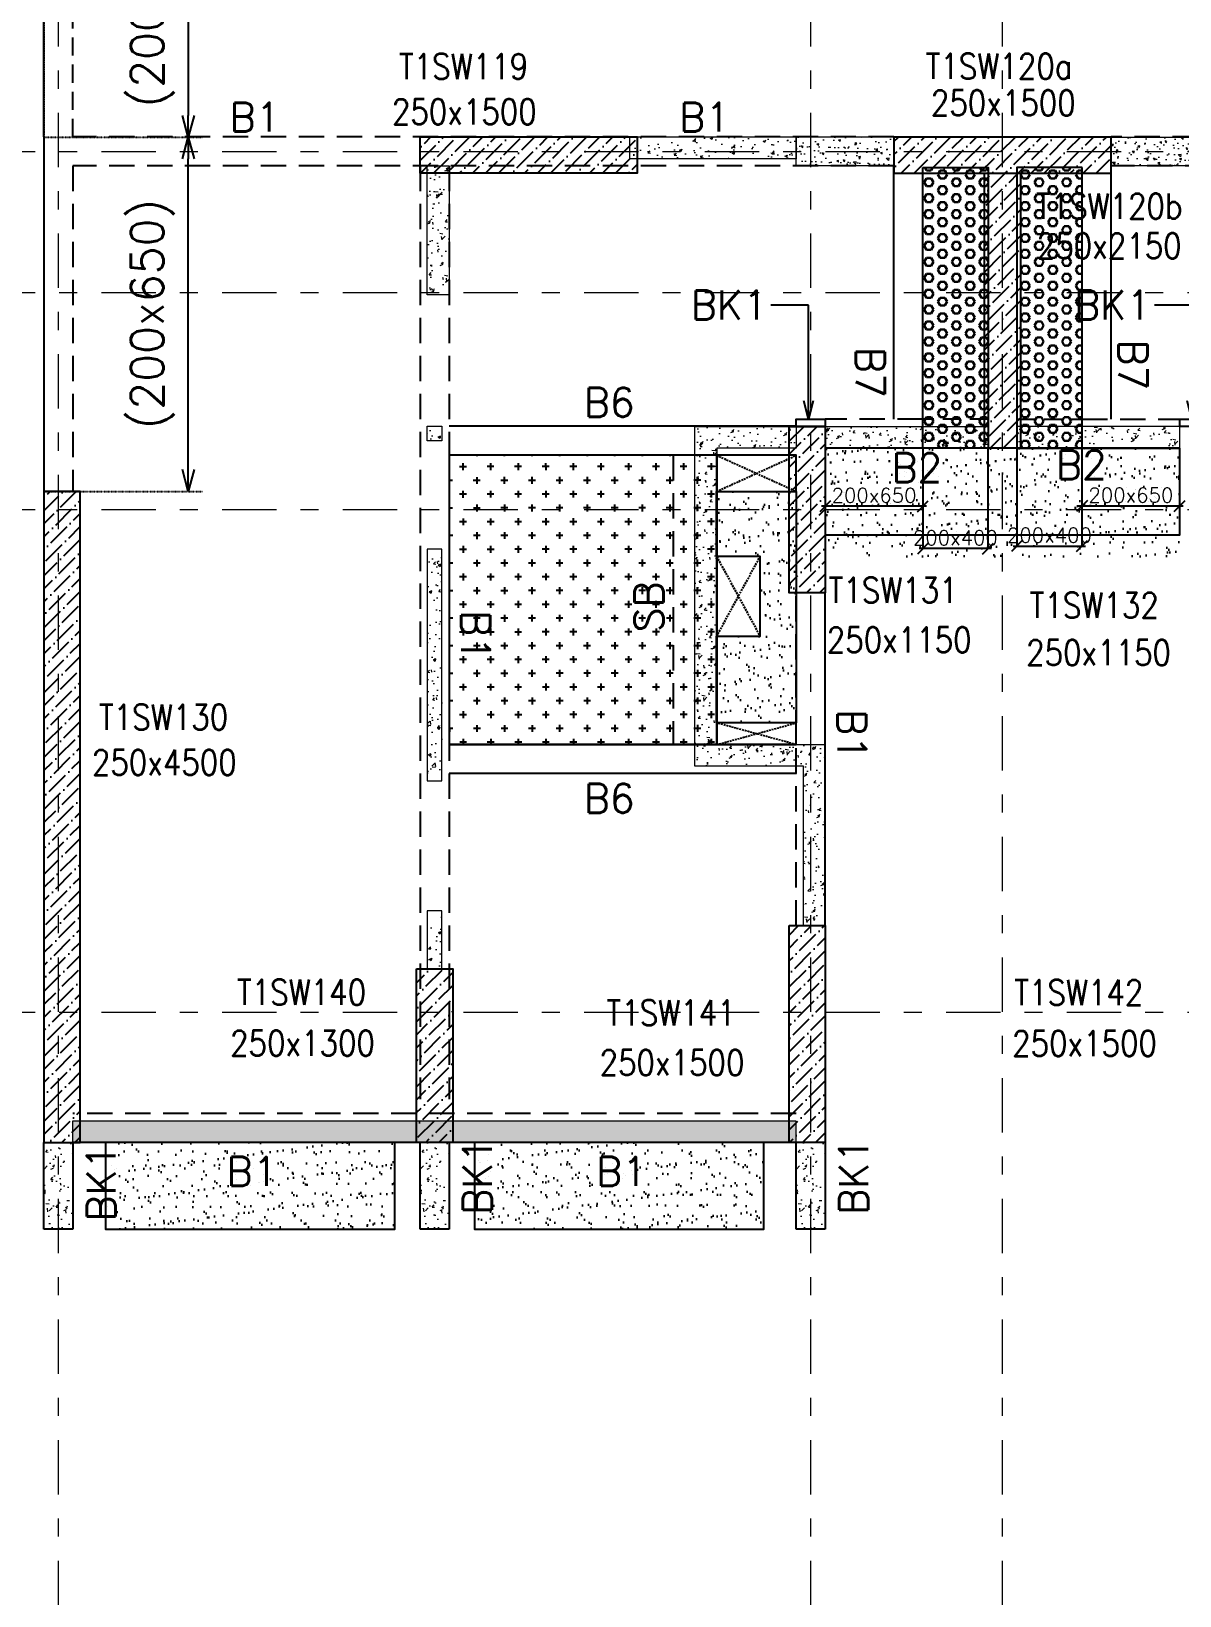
# Model space of a CAD drawing. Header units: millimetres. Extents: x 1078357 to 1340092, y -4684019 to -4550360.
# Drawn here: x 1158313 to 1166250, y -4592744 to -4581931 of the extents above; entities that cross this region are included whole.
import ezdxf

# ---------------------------------------------------------------- set-up
doc = ezdxf.new("R2010")
doc.units = ezdxf.units.MM
doc.header["$PDMODE"] = 35
for name, pattern in [('CONTINOUS', [0]), ('DGN STYLE 7', [8.34, 3.75, -1.67, 1.25, -1.67]), ('DOT', [0.25, 0, -0.25]), ('HIDDEN', [0.375, 0.25, -0.125]), ('New Retail block$0$CONTINOUS', [0])]:
    doc.linetypes.add(name, pattern=pattern)
doc.layers.get('0').update_dxf_attribs({"lineweight": 0})
doc.layers.get('Defpoints').update_dxf_attribs({"lineweight": 0})
for name, color, linetype in [('DROP SLAB', 8, 'Continuous'), ('EXPANSION JOINT', 10, 'HIDDEN'), ('S-BEAM', 3, 'Continuous'), ('S-BEAM-IDEN', 6, 'Continuous'), ('S-COL_STOP', 12, 'Continuous'), ('S-CUTOUT', 8, 'Continuous'), ('S-SLAB-PROJECTION', 2, 'New Retail block$0$CONTINOUS'), ('S-SLAB-STOP', 8, 'New Retail block$0$CONTINOUS')]:
    doc.layers.add(name, color=color, linetype=linetype)
for name, color, linetype, lineweight in [('GRID LINE', 8, 'Continuous', 0), ('HATCH', 8, 'Continuous', 30), ('S-COL-IDEN', 30, 'Continuous', 25), ('S-NON STR RCC WALL', 8, 'Continuous', 0)]:
    doc.layers.add(name, color=color, linetype=linetype, lineweight=lineweight)
doc.styles.add('Roman', font='romans')
doc.styles.add('ROMANS', font='romans.shx', dxfattribs={"width": 0.85})
doc.dimstyles.new('HARESH', dxfattribs={"dimtxt": 150, "dimasz": 75, "dimexe": 0, "dimexo": 0, "dimgap": 25, "dimtad": 1, "dimdec": 0, "dimdsep": 46, "dimtxsty": 'Roman', "dimblk": 'OBLIQUE', "dimcen": 225, "dimdle": 25, "dimclrd": 2, "dimclre": 2, "dimclrt": 7, "dimadec": 8, "dimazin": 1, "dimtfac": 1, "dimtdec": 0, "dimtmove": 0, "dimatfit": 0, "dimfxl": 1, "dimlwd": -1, "dimlwe": -1, "dimarcsym": 0})
pattern_1 = [(50, (-5225719.91, 23613938.34), (182.184669, -15.93908554), [19.05, -209.55]), (355, (-5225719.9, 23613938.34), (-35.2434214, 191.0568452), [15.24, -167.6405842]), (100.4514447, (-5225704.73, 23613937.02), (146.9412471, 175.1177519), [16.1900088, -178.0902446]), (46.1842, (-5225719.9, 23613989.14), (271.0790409, -42.042328), [28.575, -314.325]), (96.6355576, (-5225697.32, 23613985.64), (237.404134, 247.4261246), [24.2850231, -267.1356082]), (351.1841512, (-5225719.9, 23613989.14), (237.404134, 247.4261246), [22.859967, -251.459732]), (21, (-5225694.51, 23613976.44), (151.6143913, -102.2651982), [19.05, -209.55]), (326, (-5225694.5, 23613976.44), (61.8020283, 184.1879661), [15.24, -167.64]), (71.451445, (-5225681.87, 23613967.92), (213.4164193, 81.9227689), [16.1900088, -178.0899376]), (37.5, (-5225719.91, 23613938.345), (3.08860325, 84.55503887), [0, -165.608, 0, -170.18, 0, -168.275]), (7.5, (-5225719.91, 23613938.345), (66.8196625, 100.18057482), [0, -97.028, 0, -161.798, 0, -64.135]), (327.5, (-5225776.55, 23613938.345), (135.59059517, -5.728744), [0, -63.5, 0, -198.12, 0, -262.89]), (317.5, (-5225801.95, 23613938.34), (148.1291814, 25.42649103), [0, -82.55, 0, -131.572, 0, -186.69])]
pattern_2 = [(45, (2236684.96, -9406181.02), (33.67596045, 123.4785217), [158.75, -31.75, 0, -31.75])]
pattern_3 = [(140, (-2031724.39, -7117881.09), (12.550427, 143.4520365), [15, -165]), (85, (-2031724.39, -7117881.09), (-150.438427, -27.7502667), [12, -132]), (190.4514445, (-2031723.35, -7117869.13), (-137.887998, 115.7017693), [12.7480384, -140.2284224]), (136.1842, (-2031764.4, -7117881.09), (33.103856, 213.448266), [22.5, -247.5]), (186.6356355, (-2031761.63, -7117863.3), (-194.82372, 186.932389), [19.122068, -210.342752]), (81.184164, (-2031764.4, -7117881.09), (-194.82372, 186.932389), [18, -198]), (111, (-2031754.39, -7117861.09), (80.523778, 119.3814104), [15, -165]), (56, (-2031754.39, -7117861.09), (-145.030009, 48.6630664), [12, -132]), (161.4514447, (-2031747.68, -7117851.14), (-64.5062306, 168.0444753), [12.748038, -140.2284224]), (127.5, (-2031724.39, -7117881.09), (-66.57877077, 2.43197106), [0, -130.4, 0, -134, 0, -132.5]), (97.5, (-2031724.39, -7117881.09), (-78.8823424, 52.6139075), [0, -76.4, 0, -127.4, 0, -50.5]), (57.5, (-2031724.39, -7117925.69), (4.51097435, 106.7644872), [0, -50, 0, -156, 0, -207]), (47.5, (-2031724.39, -7117945.69), (-20.0209965, 116.6372339), [0, -65, 0, -103.6, 0, -147])]
pattern_4 = [(180, (19150.88, 292312.71), (-7e-15, -54.99261315), [31.75, -63.5]), (300, (19150.88, 292312.71), (47.625, 27.4963066), [31.75, -63.5]), (240, (19119.13, 292312.71), (47.625, -27.4963066), [31.75, -63.5])]

# ---------------------------------------------------------------- blocks, each defined once
blk = doc.blocks.new('_Open30')
at = {"color": 0, "linetype": 'ByBlock', "lineweight": -2}
for p, q in [((-1, 0.268), (0, 0)), ((0, 0), (-1, -0.268)), ((0, 0), (-1, 0))]:
    blk.add_line(p, q, dxfattribs=at)
blk = doc.blocks.new('*D155')
at = {"layer": 'Defpoints', "color": 0, "linetype": 'CONTINOUS', "ltscale": 0.5, "transparency": 16777216}
for p in [(1158400, -4582662, 0), (1159398, -4582662), (1158400, -4585111, 0)]:
    blk.add_point(p, dxfattribs=at)
at = {"layer": 'S-BEAM-IDEN', "color": 2, "linetype": 'DOT', "ltscale": 0.5, "transparency": 16777216}
for p, q in [((1158400, -4582662), (1159498, -4582662)), ((1158400, -4585111), (1159498, -4585111))]:
    blk.add_line(p, q, dxfattribs=at)
at = {"layer": 'S-BEAM-IDEN', "color": 2, "linetype": 'CONTINOUS', "ltscale": 0.5, "transparency": 16777216}
blk.add_line((1159398, -4584961), (1159398, -4582812), dxfattribs=at)
at = {"layer": 'S-BEAM-IDEN', "color": 2, "linetype": 'CONTINOUS', "ltscale": 0.5, "transparency": 16777216, "xscale": 150, "yscale": 150, "zscale": 150}
for p, rotation in [((1159398, -4582662), 90), ((1159398, -4585111), 270)]:
    blk.add_blockref('_Open30', p, dxfattribs=dict(at, rotation=rotation))
at = {"layer": 'S-BEAM-IDEN', "linetype": 'CONTINOUS', "ltscale": 0.5, "transparency": 16777216, "insert": (1159151, -4583886), "char_height": 225, "attachment_point": 5, "rotation": 90, "style": 'Roman'}
blk.add_mtext('(200x650)', dxfattribs=at)
blk = doc.blocks.new('*D156')
at = {"layer": 'Defpoints', "color": 0, "linetype": 'CONTINOUS', "ltscale": 0.5, "transparency": 16777216}
for p in [(1158400, -4580661, 0), (1158400, -4582662, 0), (1159398, -4582662)]:
    blk.add_point(p, dxfattribs=at)
at = {"layer": 'S-BEAM-IDEN', "color": 2, "linetype": 'DOT', "ltscale": 0.5, "transparency": 16777216}
for p, q in [((1158400, -4580661), (1159498, -4580661)), ((1158400, -4582662), (1159498, -4582662))]:
    blk.add_line(p, q, dxfattribs=at)
at = {"layer": 'S-BEAM-IDEN', "color": 2, "linetype": 'CONTINOUS', "ltscale": 0.5, "transparency": 16777216}
blk.add_line((1159398, -4580811), (1159398, -4582512), dxfattribs=at)
at = {"layer": 'S-BEAM-IDEN', "color": 2, "linetype": 'CONTINOUS', "ltscale": 0.5, "transparency": 16777216, "xscale": 150, "yscale": 150, "zscale": 150}
for p, rotation in [((1159398, -4580661), 90), ((1159398, -4582662), 270)]:
    blk.add_blockref('_Open30', p, dxfattribs=dict(at, rotation=rotation))
at = {"layer": 'S-BEAM-IDEN', "linetype": 'CONTINOUS', "ltscale": 0.5, "transparency": 16777216, "insert": (1159151, -4581661), "char_height": 225, "attachment_point": 5, "rotation": 90, "style": 'Roman'}
blk.add_mtext('(200x450)', dxfattribs=at)
blk = doc.blocks.new('_Oblique')
at = {"color": 0, "linetype": 'ByBlock', "lineweight": -2}
blk.add_line((-0.5, -0.5), (0.5, 0.5), dxfattribs=at)
blk = doc.blocks.new('*D555')
at = {"layer": 'Defpoints', "color": 0, "ltscale": 700, "transparency": 16777216}
for p in [(1164475, -4584812, 0), (1164925, -4584812, 0), (1164475, -4585507)]:
    blk.add_point(p, dxfattribs=at)
at = {"layer": 'S-BEAM-IDEN', "color": 2, "ltscale": 700, "transparency": 16777216}
for p, q in [((1164475, -4584812), (1164475, -4585507)), ((1164925, -4584812), (1164925, -4585507)), ((1164950, -4585507), (1164450, -4585507))]:
    blk.add_line(p, q, dxfattribs=at)
at = {"layer": 'S-BEAM-IDEN', "color": 2, "ltscale": 700, "transparency": 16777216, "xscale": 75, "yscale": 75, "zscale": 75, "rotation": 180}
blk.add_blockref('_Oblique', (1164475, -4585507), dxfattribs=at)
at = {"layer": 'S-BEAM-IDEN', "color": 2, "ltscale": 700, "transparency": 16777216, "xscale": 75, "yscale": 75, "zscale": 75}
blk.add_blockref('_Oblique', (1164925, -4585507), dxfattribs=at)
at = {"layer": 'S-BEAM-IDEN', "ltscale": 700, "transparency": 16777216, "insert": (1164700, -4585432), "char_height": 150, "attachment_point": 5, "style": 'Roman'}
blk.add_mtext('{\\H0.666667x;200x400}', dxfattribs=at)
blk = doc.blocks.new('*D556')
at = {"layer": 'Defpoints', "color": 0, "ltscale": 700, "transparency": 16777216}
for p in [(1163800, -4584812, 0), (1164475, -4584812, 0), (1163800, -4585214)]:
    blk.add_point(p, dxfattribs=at)
at = {"layer": 'S-BEAM-IDEN', "color": 2, "ltscale": 700, "transparency": 16777216}
for p, q in [((1163800, -4584812), (1163800, -4585214)), ((1164475, -4584812), (1164475, -4585214)), ((1164500, -4585214), (1163775, -4585214))]:
    blk.add_line(p, q, dxfattribs=at)
at = {"layer": 'S-BEAM-IDEN', "color": 2, "ltscale": 700, "transparency": 16777216, "xscale": 75, "yscale": 75, "zscale": 75, "rotation": 180}
blk.add_blockref('_Oblique', (1163800, -4585214), dxfattribs=at)
at = {"layer": 'S-BEAM-IDEN', "color": 2, "ltscale": 700, "transparency": 16777216, "xscale": 75, "yscale": 75, "zscale": 75}
blk.add_blockref('_Oblique', (1164475, -4585214), dxfattribs=at)
at = {"layer": 'S-BEAM-IDEN', "ltscale": 700, "transparency": 16777216, "insert": (1164138, -4585139), "char_height": 150, "attachment_point": 5, "style": 'Roman'}
blk.add_mtext('{\\H0.666667x;200x650}', dxfattribs=at)
blk = doc.blocks.new('*D557')
at = {"layer": 'Defpoints', "color": 0, "ltscale": 700, "transparency": 16777216}
for p in [(1165125, -4584812, 0), (1165575, -4584812, 0), (1165575, -4585489)]:
    blk.add_point(p, dxfattribs=at)
at = {"layer": 'S-BEAM-IDEN', "color": 2, "ltscale": 700, "transparency": 16777216}
for p, q in [((1165125, -4584812), (1165125, -4585489)), ((1165575, -4584812), (1165575, -4585489)), ((1165100, -4585489), (1165600, -4585489))]:
    blk.add_line(p, q, dxfattribs=at)
at = {"layer": 'S-BEAM-IDEN', "color": 2, "ltscale": 700, "transparency": 16777216, "xscale": 75, "yscale": 75, "zscale": 75, "rotation": 180}
blk.add_blockref('_Oblique', (1165125, -4585489), dxfattribs=at)
at = {"layer": 'S-BEAM-IDEN', "color": 2, "ltscale": 700, "transparency": 16777216, "xscale": 75, "yscale": 75, "zscale": 75}
blk.add_blockref('_Oblique', (1165575, -4585489), dxfattribs=at)
at = {"layer": 'S-BEAM-IDEN', "ltscale": 700, "transparency": 16777216, "insert": (1165350, -4585414), "char_height": 150, "attachment_point": 5, "style": 'Roman'}
blk.add_mtext('{\\H0.666667x;200x400}', dxfattribs=at)
blk = doc.blocks.new('*D558')
at = {"layer": 'Defpoints', "color": 0, "ltscale": 700, "transparency": 16777216}
for p in [(1165575, -4584812, 0), (1166250, -4584812, 0), (1166250, -4585212)]:
    blk.add_point(p, dxfattribs=at)
at = {"layer": 'S-BEAM-IDEN', "color": 2, "ltscale": 700, "transparency": 16777216}
for p, q in [((1165575, -4584812), (1165575, -4585212)), ((1166250, -4584812), (1166250, -4585212)), ((1165550, -4585212), (1166275, -4585212))]:
    blk.add_line(p, q, dxfattribs=at)
at = {"layer": 'S-BEAM-IDEN', "color": 2, "ltscale": 700, "transparency": 16777216, "xscale": 75, "yscale": 75, "zscale": 75, "rotation": 180}
blk.add_blockref('_Oblique', (1165575, -4585212), dxfattribs=at)
at = {"layer": 'S-BEAM-IDEN', "color": 2, "ltscale": 700, "transparency": 16777216, "xscale": 75, "yscale": 75, "zscale": 75}
blk.add_blockref('_Oblique', (1166250, -4585212), dxfattribs=at)
at = {"layer": 'S-BEAM-IDEN', "ltscale": 700, "transparency": 16777216, "insert": (1165913, -4585137), "char_height": 150, "attachment_point": 5, "style": 'Roman'}
blk.add_mtext('{\\H0.666667x;200x650}', dxfattribs=at)

msp = doc.modelspace()

# ---------------------------------------------------------------- hatches: boundary and pattern name
at = {"layer": 'DROP SLAB'}
h = msp.add_hatch(dxfattribs=at)
h.set_pattern_fill('CROSS', color=8, scale=15, angle=0.03079)
h.set_pattern_definition([(180.03079016, (-6539640.16, 28200071.67), (-95.19879988, -95.3011726), [47.625, -142.875]), (270.03079016, (-6539663.98, 28200095.47), (95.3011726, -95.19879988), [47.625, -142.875])])
h.paths.add_polyline_path([(1163050.4, -4584861.5), (1161200.4, -4584861.4), (1161200.4, -4586861.2), (1163050.4, -4586861.3)])
at = {"layer": 'HATCH', "ltscale": 1000}
h = msp.add_hatch(dxfattribs=at)
h.set_pattern_fill('HEX', color=8, scale=10, angle=180)
h.set_pattern_definition(pattern_4)
h.paths.add_polyline_path([(1164925.6, -4582872.1), (1164475.6, -4582872.1), (1164475.6, -4584811.4), (1164925.6, -4584811.4)])
h = msp.add_hatch(dxfattribs=at)
h.set_pattern_fill('HEX', color=8, scale=10, angle=180)
h.set_pattern_definition(pattern_4)
h.paths.add_polyline_path([(1165126, -4582872.1), (1165576, -4582872.1), (1165576, -4584811.4), (1165126, -4584811.4)])
at = {"layer": 'HATCH'}
h = msp.add_hatch(dxfattribs=at)
h.set_pattern_fill('AR-SAND', color=8, scale=3, angle=179.97015)
h.set_pattern_definition([(37.47015413, (-3947482.55, 18781897.13), (-4.72361136, 146.8264517), [0, -115.824, 0, -129.54, 0, -123.825]), (7.4701541, (-3947482.55, 18781897.13), (134.9689868, 214.9772528), [0, -62.484, 0, -104.394, 0, -40.005]), (327.4701541, (-3947576.28, 18781897.18), (237.2979035, 0.3075449), [0, -38.1, 0, -137.16, 0, -179.07]), (317.4701541, (-3947576.28, 18781897.18), (229.1017424, 66.759465), [0, -19.05, 0, -89.916, 0, -102.87])])
h.paths.add_polyline_path([(1166250.4, -4584811.5), (1163800.4, -4584811.5), (1163800.4, -4585411.5), (1166250.4, -4585411.5)])
h = msp.add_hatch(dxfattribs=at)
h.set_pattern_fill('AR-SAND', color=8, scale=3, angle=179.97015)
h.set_pattern_definition([(37.47015413, (-3947482.23, 18781897.11), (-4.72361136, 146.8264517), [0, -115.824, 0, -129.54, 0, -123.825]), (7.4701541, (-3947482.23, 18781897.11), (134.9689868, 214.9772528), [0, -62.484, 0, -104.394, 0, -40.005]), (327.4701541, (-3947575.95, 18781897.16), (237.2979035, 0.3075449), [0, -38.1, 0, -137.16, 0, -179.07]), (317.4701541, (-3947575.95, 18781897.16), (229.1017424, 66.759465), [0, -19.05, 0, -89.916, 0, -102.87])])
h.paths.add_polyline_path([(1166250.7, -4584811.5), (1163800.8, -4584811.5), (1163800.7, -4585561.4), (1166250.7, -4585561.4)])
h = msp.add_hatch(dxfattribs=at)
h.set_pattern_fill('AR-SAND', color=8, scale=3, angle=359.97015)
h.set_pattern_definition([(37.47015413, (-5055218.41, 23689864.05), (-4.72361136, 146.8264517), [0, -115.824, 0, -129.54, 0, -123.825]), (7.4701541, (-5055218.41, 23689864.05), (134.9689868, 214.9772528), [0, -62.484, 0, -104.394, 0, -40.005]), (327.47015413, (-5055312.14, 23689864.1), (237.29790347, 0.3075449), [0, -38.1, 0, -137.16, 0, -179.07]), (317.4701541, (-5055312.14, 23689864.1), (229.1017424, 66.759465), [0, -19.05, 0, -89.916, 0, -102.87])])
h.paths.add_polyline_path([(1163599.7, -4586711.6), (1163049.7, -4586711.6), (1163049.7, -4586111.5), (1163349.7, -4586111.5), (1163349.7, -4585561.6), (1163049.7, -4585561.6), (1163049.7, -4585111.6), (1163599.7, -4585111.6)])
h = msp.add_hatch(dxfattribs=at)
h.set_pattern_fill('AR-SAND', color=8, scale=3, angle=179.97015)
h.set_pattern_definition([(37.47015413, (-3946157.55, 18781897.14), (-4.72361136, 146.8264517), [0, -115.824, 0, -129.54, 0, -123.825]), (7.4701541, (-3946157.55, 18781897.14), (134.9689868, 214.9772528), [0, -62.484, 0, -104.394, 0, -40.005]), (327.4701541, (-3946251.28, 18781897.19), (237.2979035, 0.3075449), [0, -38.1, 0, -137.16, 0, -179.07]), (317.4701541, (-3946251.28, 18781897.19), (229.1017424, 66.759465), [0, -19.05, 0, -89.916, 0, -102.87])])
h.paths.add_polyline_path([(1160825.4, -4589611.5), (1158825.4, -4589611.5), (1158825.4, -4590211.5), (1160825.4, -4590211.5)])
h = msp.add_hatch(dxfattribs=at)
h.set_pattern_fill('AR-SAND', color=8, scale=3, angle=179.97015)
h.set_pattern_definition([(37.47015413, (-3948707.55, 18781897.14), (-4.72361136, 146.8264517), [0, -115.824, 0, -129.54, 0, -123.825]), (7.4701541, (-3948707.55, 18781897.14), (134.9689868, 214.9772528), [0, -62.484, 0, -104.394, 0, -40.005]), (327.4701541, (-3948801.28, 18781897.19), (237.2979035, 0.3075449), [0, -38.1, 0, -137.16, 0, -179.07]), (317.4701541, (-3948801.28, 18781897.19), (229.1017424, 66.759465), [0, -19.05, 0, -89.916, 0, -102.87])])
h.paths.add_polyline_path([(1163375.4, -4589611.5), (1161375.4, -4589611.5), (1161375.4, -4590211.5), (1163375.4, -4590211.5)])
at = {"layer": 'S-COL_STOP', "lineweight": 25}
h = msp.add_hatch(dxfattribs=at)
h.set_pattern_fill('ANSI36', color=8, scale=20)
h.set_pattern_definition(pattern_2)
h.paths.add_polyline_path([(1161000.6, -4582661.5), (1162500.6, -4582661.5), (1162500.6, -4582911.5), (1161000.6, -4582911.5)])
h = msp.add_hatch(dxfattribs=at)
h.set_pattern_fill('ANSI36', color=8, scale=20)
h.set_pattern_definition(pattern_2)
h.paths.add_polyline_path([(1164275.6, -4582911.6), (1165775.6, -4582911.6), (1165775.6, -4582661.6), (1164275.6, -4582661.6)])
h = msp.add_hatch(dxfattribs=at)
h.set_pattern_fill('ANSI36', color=8, scale=20)
h.set_pattern_definition(pattern_2)
h.paths.add_polyline_path([(1164900.6, -4582911.6), (1165150.6, -4582911.6), (1165150.6, -4584811.6), (1164900.6, -4584811.6)])
h = msp.add_hatch(dxfattribs=at)
h.set_pattern_fill('ANSI36', color=8, scale=20)
h.set_pattern_definition(pattern_2)
h.paths.add_polyline_path([(1163550.6, -4584661.6), (1163800.6, -4584661.6), (1163800.6, -4585811.6), (1163550.6, -4585811.6)])
h = msp.add_hatch(dxfattribs=at)
h.set_pattern_fill('ANSI36', color=8, scale=20)
h.set_pattern_definition(pattern_2)
h.paths.add_polyline_path([(1158650.6, -4585111.5), (1158400.6, -4585111.5), (1158400.6, -4589611.5), (1158650.6, -4589611.5)])
h = msp.add_hatch(dxfattribs=at)
h.set_pattern_fill('ANSI36', color=8, scale=20)
h.set_pattern_definition(pattern_2)
h.paths.add_polyline_path([(1163550.6, -4588111.5), (1163800.6, -4588111.5), (1163800.6, -4589611.6), (1163550.6, -4589611.6)])
h = msp.add_hatch(dxfattribs=at)
h.set_pattern_fill('ANSI36', color=8, scale=20)
h.set_pattern_definition(pattern_2)
h.paths.add_polyline_path([(1161225.6, -4588411.5), (1161225.6, -4589611.3), (1160975.6, -4589611.3), (1160975.6, -4588411.5)])
at = {"layer": 'S-NON STR RCC WALL', "ltscale": 700}
h = msp.add_hatch(dxfattribs=at)
h.set_pattern_fill('AR-CONC', color=256)
h.set_pattern_definition([(50, (38359.47, 285410.9), (182.184669, -15.9390855), [19.05, -209.55]), (355, (38359.47, 285410.9), (-35.2434214, 191.056845), [15.24, -167.640584]), (100.4514447, (38374.66, 285409.56), (146.941247, 175.117752), [16.190009, -178.0902446]), (46.1842, (38359.47, 285461.7), (271.079041, -42.042328), [28.575, -314.325]), (96.6355576, (38382.06, 285458.2), (237.404134, 247.426125), [24.285023, -267.135608]), (351.184151, (38359.47, 285461.7), (237.404134, 247.426125), [22.859967, -251.459732]), (21, (38384.87, 285449), (151.6143913, -102.265198), [19.05, -209.55]), (326, (38384.87, 285449), (61.802028, 184.187966), [15.24, -167.64]), (71.451445, (38397.51, 285440.47), (213.416419, 81.922769), [16.190009, -178.0899376]), (37.5, (38359.475, 285410.89), (3.08860325, 84.5550389), [0, -165.608, 0, -170.18, 0, -168.275]), (7.5, (38359.475, 285410.89), (66.8196625, 100.1805748), [0, -97.028, 0, -161.798, 0, -64.135]), (327.5, (38302.83, 285410.89), (135.5905952, -5.728744), [0, -63.5, 0, -198.12, 0, -262.89]), (317.5, (38277.43, 285410.89), (148.1291814, 25.426491), [0, -82.55, 0, -131.572, 0, -186.69])])
h.paths.add_polyline_path([(1162450.4, -4582661.5), (1163600.4, -4582661.5), (1163600.4, -4582811.5), (1162450.4, -4582811.5)])
at = {"layer": 'S-NON STR RCC WALL'}
h = msp.add_hatch(dxfattribs=at)
h.set_pattern_fill('AR-CONC', color=8, scale=20, angle=90)
h.set_pattern_definition(pattern_3)
h.paths.add_polyline_path([(1163600.6, -4582661.5), (1164275.6, -4582661.5), (1164275.6, -4582861.6), (1163600.6, -4582861.6)])
h = msp.add_hatch(dxfattribs=at)
h.set_pattern_fill('AR-CONC', color=8, scale=20, angle=90)
h.set_pattern_definition(pattern_3)
h.paths.add_polyline_path([(1165775.6, -4582661.6), (1166450.6, -4582661.6), (1166450.6, -4582861.5), (1165775.6, -4582861.5)])
h = msp.add_hatch(dxfattribs=at)
h.set_pattern_fill('AR-CONC', color=256, angle=180)
h.set_pattern_definition([(50, (-6290484.37, 28294667.52), (182.184669, -15.93908554), [19.05, -209.55]), (355, (-6290484.37, 28294667.52), (-35.2434214, 191.0568452), [15.24, -167.6405842]), (100.4514447, (-6290469.19, 28294666.2), (146.9412471, 175.1177519), [16.1900088, -178.0902446]), (46.1842, (-6290484.37, 28294718.32), (271.0790409, -42.042328), [28.575, -314.325]), (96.6355576, (-6290461.78, 28294714.82), (237.404134, 247.4261246), [24.2850231, -267.1356082]), (351.1841512, (-6290484.37, 28294718.32), (237.404134, 247.4261246), [22.859967, -251.459732]), (21, (-6290458.97, 28294705.62), (151.6143913, -102.2651982), [19.05, -209.55]), (326, (-6290458.97, 28294705.62), (61.8020283, 184.1879661), [15.24, -167.64]), (71.451445, (-6290446.33, 28294697.1), (213.4164193, 81.9227689), [16.1900088, -178.0899376]), (37.5, (-6290484.37, 28294667.525), (3.08860325, 84.55503887), [0, -165.608, 0, -170.18, 0, -168.275]), (7.5, (-6290484.37, 28294667.525), (66.8196625, 100.18057482), [0, -97.028, 0, -161.798, 0, -64.135]), (327.5, (-6290541.01, 28294667.525), (135.59059517, -5.72874399), [0, -63.5, 0, -198.12, 0, -262.89]), (317.5, (-6290566.41, 28294667.52), (148.1291814, 25.42649103), [0, -82.55, 0, -131.572, 0, -186.69])])
h.paths.add_polyline_path([(1161050.4, -4582861.5), (1161200.4, -4582861.5), (1161200.4, -4583751.4), (1161050.4, -4583751.4)])
h = msp.add_hatch(dxfattribs=at)
h.set_pattern_fill('AR-CONC', color=256, angle=180)
h.set_pattern_definition([(50, (2258325.31, -9075725.49), (182.184669, -15.9390855), [19.05, -209.55]), (355, (2258325.3, -9075725.49), (-35.2434214, 191.056845), [15.24, -167.640584]), (100.4514447, (2258340.49, -9075726.82), (146.941247, 175.117752), [16.190009, -178.0902446]), (46.1842, (2258325.3, -9075674.69), (271.079041, -42.042328), [28.575, -314.325]), (96.6355576, (2258347.9, -9075678.2), (237.404134, 247.426125), [24.285023, -267.135608]), (351.184151, (2258325.3, -9075674.7), (237.404134, 247.426125), [22.859967, -251.459732]), (21, (2258350.71, -9075687.39), (151.6143913, -102.265198), [19.05, -209.55]), (326, (2258350.7, -9075687.39), (61.802028, 184.187966), [15.24, -167.64]), (71.451445, (2258363.34, -9075695.91), (213.416419, 81.922769), [16.190009, -178.0899376]), (37.5, (2258325.31, -9075725.49), (3.08860325, 84.5550389), [0, -165.608, 0, -170.18, 0, -168.275]), (7.5, (2258325.31, -9075725.49), (66.8196625, 100.1805748), [0, -97.028, 0, -161.798, 0, -64.135]), (327.5, (2258268.666, -9075725.49), (135.5905952, -5.728744), [0, -63.5, 0, -198.12, 0, -262.89]), (317.5, (2258243.27, -9075725.49), (148.1291814, 25.426491), [0, -82.55, 0, -131.572, 0, -186.69])])
h.paths.add_polyline_path([(1161050.4, -4584661.3), (1161150.4, -4584661.3), (1161150.4, -4584761.3), (1161050.4, -4584761.3)])
h = msp.add_hatch(dxfattribs=at)
h.set_pattern_fill('AR-CONC', color=256)
h.set_pattern_definition(pattern_1)
h.paths.add_polyline_path([(1162900.4, -4587011.5), (1162900.4, -4584661.5), (1163600.4, -4584661.5), (1163600.4, -4584811.5), (1163050.4, -4584811.5), (1163050.4, -4586861.5), (1163800.4, -4586861.5), (1163800.4, -4588111.4), (1163650.4, -4588111.4), (1163650.4, -4587011.5)])
h = msp.add_hatch(dxfattribs=at)
h.set_pattern_fill('AR-CONC', color=256)
h.set_pattern_definition(pattern_1)
h.paths.add_polyline_path([(1164925.4, -4584811.5), (1163800.4, -4584811.5), (1163800.4, -4584661.5), (1164925.4, -4584661.5)])
h = msp.add_hatch(dxfattribs=at)
h.set_pattern_fill('AR-CONC', color=256, angle=180)
h.set_pattern_definition(pattern_1)
h.paths.add_polyline_path([(1165125.4, -4584811.5), (1166250.4, -4584811.5), (1166250.4, -4584661.5), (1165125.4, -4584661.5)])
h = msp.add_hatch(dxfattribs=at)
h.set_pattern_fill('AR-CONC', color=256, angle=180)
h.set_pattern_definition([(50, (2258338.52, -9074360.82), (182.184669, -15.9390855), [19.05, -209.55]), (355, (2258338.52, -9074360.82), (-35.2434214, 191.056845), [15.24, -167.640584]), (100.4514447, (2258353.7, -9074362.15), (146.941247, 175.117752), [16.190009, -178.0902446]), (46.1842, (2258338.52, -9074310.02), (271.079041, -42.042328), [28.575, -314.325]), (96.6355576, (2258361.1, -9074313.53), (237.404134, 247.426125), [24.285023, -267.135608]), (351.184151, (2258338.52, -9074310.02), (237.404134, 247.426125), [22.859967, -251.459732]), (21, (2258363.92, -9074322.72), (151.6143913, -102.265198), [19.05, -209.55]), (326, (2258363.92, -9074322.72), (61.802028, 184.187966), [15.24, -167.64]), (71.451445, (2258376.56, -9074331.24), (213.416419, 81.922769), [16.190009, -178.0899376]), (37.5, (2258338.52, -9074360.82), (3.08860325, 84.5550389), [0, -165.608, 0, -170.18, 0, -168.275]), (7.5, (2258338.52, -9074360.82), (66.8196625, 100.1805748), [0, -97.028, 0, -161.798, 0, -64.135]), (327.5, (2258281.88, -9074360.82), (135.5905952, -5.728744), [0, -63.5, 0, -198.12, 0, -262.89]), (317.5, (2258256.48, -9074360.82), (148.1291814, 25.426491), [0, -82.55, 0, -131.572, 0, -186.69])])
h.paths.add_polyline_path([(1161050.4, -4587111.3), (1161150.4, -4587111.3), (1161150.4, -4585511.3), (1161050.4, -4585511.3)])
h = msp.add_hatch(dxfattribs=at)
h.set_pattern_fill('AR-CONC', color=256, angle=180)
h.set_pattern_definition([(50, (1161113.8, -4390341.64), (182.18467, -15.93909), [19.05, -209.55]), (355, (1161113.8, -4390341.64), (-35.24342, 191.05685), [15.24, -167.64058]), (100.45144, (1161128.99, -4390342.96), (146.94125, 175.11775), [16.19001, -178.09024]), (46.1842, (1161113.8, -4390290.84), (271.07904, -42.04233), [28.575, -314.325]), (96.63556, (1161136.4, -4390294.34), (237.40413, 247.42612), [24.28502, -267.1356]), (351.18415, (1161113.8, -4390290.84), (237.40413, 247.42612), [22.85997, -251.45973]), (21, (1161139.2, -4390303.54), (151.61439, -102.2652), [19.05, -209.55]), (326, (1161139.2, -4390303.54), (61.80203, 184.18797), [15.24, -167.64]), (71.45144, (1161151.84, -4390312.06), (213.41642, 81.92277), [16.19001, -178.08994]), (37.5, (1161113.806, -4390341.636), (3.088603, 84.555039), [0, -165.608, 0, -170.18, 0, -168.275]), (7.5, (1161113.81, -4390341.64), (66.819663, 100.180575), [0, -97.028, 0, -161.798, 0, -64.135]), (327.5, (1161057.164, -4390341.636), (135.590595, -5.728744), [0, -63.5, 0, -198.12, 0, -262.89]), (317.5, (1161031.76, -4390341.64), (148.12918, 25.42649), [0, -82.55, 0, -131.572, 0, -186.69])])
h.paths.add_polyline_path([(1161050.4, -4588411.8), (1161150.4, -4588411.8), (1161150.4, -4588011.3), (1161050.4, -4588011.3)])
h = msp.add_hatch(dxfattribs=at)
h.set_pattern_fill('AR-CONC', color=256)
h.set_pattern_definition([(50, (-6322944.62, 28297957.53), (182.184669, -15.93908554), [19.05, -209.55]), (355, (-6322944.62, 28297957.53), (-35.2434214, 191.0568452), [15.24, -167.6405842]), (100.4514447, (-6322929.44, 28297956.2), (146.9412471, 175.1177519), [16.1900088, -178.0902446]), (46.1842, (-6322944.62, 28298008.33), (271.0790409, -42.042328), [28.575, -314.325]), (96.6355576, (-6322922.03, 28298004.83), (237.404134, 247.4261246), [24.2850231, -267.1356082]), (351.1841512, (-6322944.62, 28298008.33), (237.404134, 247.4261246), [22.859967, -251.459732]), (21, (-6322919.22, 28297995.63), (151.6143913, -102.2651982), [19.05, -209.55]), (326, (-6322919.22, 28297995.63), (61.8020283, 184.1879661), [15.24, -167.64]), (71.451445, (-6322906.59, 28297987.11), (213.4164193, 81.9227689), [16.1900088, -178.0899376]), (37.5, (-6322944.623, 28297957.53), (3.08860325, 84.55503887), [0, -165.608, 0, -170.18, 0, -168.275]), (7.5, (-6322944.62, 28297957.53), (66.8196625, 100.18057482), [0, -97.028, 0, -161.798, 0, -64.135]), (327.5, (-6323001.265, 28297957.53), (135.59059517, -5.72874399), [0, -63.5, 0, -198.12, 0, -262.89]), (317.5, (-6323026.67, 28297957.53), (148.1291814, 25.42649103), [0, -82.55, 0, -131.572, 0, -186.69])])
h.paths.add_polyline_path([(1163597.5, -4589611.5), (1158600.4, -4589611.5), (1158600.4, -4589461.5), (1163597.5, -4589461.5)])
h = msp.add_hatch(dxfattribs=at)
h.set_pattern_fill('AR-CONC', color=256, angle=180)
h.set_pattern_definition([(50, (-8471771.82, 37649495.84), (182.184669, -15.93908554), [19.05, -209.55]), (355, (-8471771.82, 37649495.84), (-35.2434214, 191.0568452), [15.24, -167.6405842]), (100.4514447, (-8471756.64, 37649494.51), (146.9412471, 175.1177519), [16.1900088, -178.0902446]), (46.1842, (-8471771.82, 37649546.64), (271.0790409, -42.0423279), [28.575, -314.325]), (96.6355576, (-8471749.24, 37649543.14), (237.404134, 247.4261246), [24.2850231, -267.1356082]), (351.1841512, (-8471771.82, 37649546.64), (237.404134, 247.4261246), [22.859967, -251.459732]), (21, (-8471746.42, 37649533.94), (151.61439127, -102.2651982), [19.05, -209.55]), (326, (-8471746.42, 37649533.94), (61.80202835, 184.1879661), [15.24, -167.64]), (71.451445, (-8471733.79, 37649525.42), (213.4164193, 81.9227689), [16.1900088, -178.0899376]), (37.5, (-8471771.825, 37649495.84), (3.08860325, 84.55503887), [0, -165.608, 0, -170.18, 0, -168.275]), (7.5, (-8471771.825, 37649495.84), (66.81966251, 100.18057482), [0, -97.028, 0, -161.798, 0, -64.135]), (327.5, (-8471828.47, 37649495.84), (135.59059517, -5.72874399), [0, -63.5, 0, -198.12, 0, -262.89]), (317.5, (-8471853.87, 37649495.84), (148.1291814, 25.42649103), [0, -82.55, 0, -131.572, 0, -186.69])])
h.paths.add_polyline_path([(1158600.4, -4589611.4), (1158400.4, -4589611.4), (1158400.4, -4590211.4), (1158600.4, -4590211.4), (1158600.4, -4590211.4), (1158600.4, -4589611.5)], is_closed=False)
h = msp.add_hatch(dxfattribs=at)
h.set_pattern_fill('AR-CONC', color=256, angle=180)
h.set_pattern_definition([(50, (-8469171.79, 37649495.8), (182.184669, -15.93908554), [19.05, -209.55]), (355, (-8469171.79, 37649495.8), (-35.2434214, 191.0568452), [15.24, -167.6405842]), (100.4514447, (-8469156.6, 37649494.47), (146.9412471, 175.1177519), [16.1900088, -178.0902446]), (46.1842, (-8469171.79, 37649546.6), (271.0790409, -42.0423279), [28.575, -314.325]), (96.6355576, (-8469149.2, 37649543.1), (237.404134, 247.4261246), [24.2850231, -267.1356082]), (351.1841512, (-8469171.8, 37649546.6), (237.404134, 247.4261246), [22.859967, -251.459732]), (21, (-8469146.39, 37649533.9), (151.61439127, -102.2651982), [19.05, -209.55]), (326, (-8469146.39, 37649533.9), (61.80202835, 184.1879661), [15.24, -167.64]), (71.451445, (-8469133.75, 37649525.37), (213.4164193, 81.9227689), [16.1900088, -178.0899376]), (37.5, (-8469171.79, 37649495.795), (3.08860325, 84.55503887), [0, -165.608, 0, -170.18, 0, -168.275]), (7.5, (-8469171.79, 37649495.795), (66.81966251, 100.18057482), [0, -97.028, 0, -161.798, 0, -64.135]), (327.5, (-8469228.43, 37649495.795), (135.59059517, -5.72874399), [0, -63.5, 0, -198.12, 0, -262.89]), (317.5, (-8469253.83, 37649495.8), (148.1291814, 25.42649103), [0, -82.55, 0, -131.572, 0, -186.69])])
h.paths.add_polyline_path([(1161200.4, -4589611.5), (1161000.5, -4589611.5), (1161000.5, -4590211.5), (1161200.4, -4590211.5), (1161200.5, -4590211.5), (1161200.5, -4589611.6)], is_closed=False)
h = msp.add_hatch(dxfattribs=at)
h.set_pattern_fill('AR-CONC', color=256, angle=180)
h.set_pattern_definition([(50, (-8466571.81, 37649495.8), (182.184669, -15.93908554), [19.05, -209.55]), (355, (-8466571.8, 37649495.8), (-35.2434214, 191.0568452), [15.24, -167.6405842]), (100.4514447, (-8466556.63, 37649494.47), (146.9412471, 175.1177519), [16.1900088, -178.0902446]), (46.1842, (-8466571.8, 37649546.6), (271.0790409, -42.0423279), [28.575, -314.325]), (96.6355576, (-8466549.22, 37649543.1), (237.404134, 247.4261246), [24.2850231, -267.1356082]), (351.1841512, (-8466571.8, 37649546.6), (237.404134, 247.4261246), [22.859967, -251.459732]), (21, (-8466546.41, 37649533.9), (151.61439127, -102.2651982), [19.05, -209.55]), (326, (-8466546.4, 37649533.9), (61.80202835, 184.1879661), [15.24, -167.64]), (71.451445, (-8466533.77, 37649525.37), (213.4164193, 81.9227689), [16.1900088, -178.0899376]), (37.5, (-8466571.81, 37649495.795), (3.08860325, 84.55503887), [0, -165.608, 0, -170.18, 0, -168.275]), (7.5, (-8466571.81, 37649495.795), (66.81966251, 100.18057482), [0, -97.028, 0, -161.798, 0, -64.135]), (327.5, (-8466628.45, 37649495.795), (135.59059517, -5.72874399), [0, -63.5, 0, -198.12, 0, -262.89]), (317.5, (-8466653.85, 37649495.8), (148.1291814, 25.42649103), [0, -82.55, 0, -131.572, 0, -186.69])])
h.paths.add_polyline_path([(1163800.4, -4589611.5), (1163600.4, -4589611.5), (1163600.4, -4590211.5), (1163800.4, -4590211.5), (1163800.4, -4590211.5), (1163800.4, -4589611.6)], is_closed=False)

# ---------------------------------------------------------------- linework, layer by layer
at = {"layer": 'EXPANSION JOINT'}
msp.add_line((1158400.4, -4570971.5, 0), (1158400.4, -4585111.5, 0), dxfattribs=at)
msp.add_line((1158400.4, -4570971.5, 0), (1158400.4, -4585111.5, 0), dxfattribs=at)
at = {"layer": 'GRID LINE', "linetype": 'DGN STYLE 7', "ltscale": 100, "elevation": 0}
for points in [[(1158500.4, -4592877.8), (1158500.4, -4571996.9), (1159197.7, -4571192.1), (1159197.7, -4570606.9)], [(1163700.4, -4592877.8), (1163700.4, -4570606.9)], [(1165025.4, -4592877.8), (1165025.4, -4570606.9)], [(1111260.2, -4582761.5), (1206623.6, -4582761.5)], [(1111260.2, -4583736.5), (1206623.6, -4583736.5)], [(1111260.2, -4585236.5), (1206623.6, -4585236.5)], [(1111260.2, -4588711.5), (1206623.6, -4588711.5)]]:
    msp.add_lwpolyline(points, dxfattribs=at)
at = {"layer": 'S-BEAM', "linetype": 'Continuous', "ltscale": 500}
for p, q in [((1158400.4, -4582661.5, 0), (1158400.4, -4580661.5, 0)), ((1164925.2, -4584811.5, 0), (1164475.1, -4584811.5, 0)), ((1165575.4, -4584811.5, 0), (1165125.3, -4584811.5, 0))]:
    msp.add_line(p, q, dxfattribs=at)
at = {"layer": 'S-BEAM', "linetype": 'HIDDEN', "ltscale": 500}
for p, q in [((1158600.4, -4582661.5, 0), (1158600.4, -4580661.4, 0)), ((1164925.2, -4584611.5, 0), (1164475.1, -4584611.5, 0)), ((1165125.2, -4584611.5, 0), (1165575.4, -4584611.5, 0))]:
    msp.add_line(p, q, dxfattribs=at)
at = {"layer": 'S-BEAM', "linetype": 'CONTINOUS', "ltscale": 700}
for p, q in [((1158400.4, -4582661.5, 0), (1158400.4, -4585111.5, 0)), ((1164475.1, -4584811.5, 0), (1163800.4, -4584811.4, 0)), ((1165575.4, -4584811.4, 0), (1166250.6, -4584811.4, 0)), ((1163800.4, -4588111.4, 0), (1163800.4, -4585811.4, 0)), ((1158400.4, -4590211.4, 0), (1158400.4, -4589611.4, 0)), ((1163600.4, -4589611.4, 0), (1158600.4, -4589611.4, 0)), ((1158600.4, -4589611.4, 0), (1158600.4, -4590211.4, 0)), ((1161000.4, -4590211.5, 0), (1161000.4, -4589611.5, 0)), ((1161200.4, -4589611.5, 0), (1161200.4, -4590211.5, 0)), ((1163600.4, -4590211.5, 0), (1163600.4, -4589611.5, 0)), ((1163800.4, -4589611.5, 0), (1163800.4, -4590211.5, 0)), ((1158600.4, -4590211.4, 0), (1158400.4, -4590211.4, 0)), ((1161200.4, -4590211.5, 0), (1161000.4, -4590211.5, 0)), ((1163800.4, -4590211.5, 0), (1163600.4, -4590211.5, 0))]:
    msp.add_line(p, q, dxfattribs=at)
at = {"layer": 'S-BEAM', "linetype": 'HIDDEN', "ltscale": 700}
for p, q in [((1164275.6, -4582661.5, 0), (1158600.4, -4582661.5, 0)), ((1177925.6, -4582661.5, 0), (1165775.6, -4582661.5, 0)), ((1164275.6, -4582861.5, 0), (1158600.4, -4582861.5, 0)), ((1158600.4, -4582861.5, 0), (1158600.4, -4585111.5, 0)), ((1161000.4, -4582861.5, 0), (1161000.4, -4589311.4, 0)), ((1161200.4, -4582861.5, 0), (1161200.4, -4589311.4, 0)), ((1171450.4, -4582861.5, 0), (1165775.6, -4582861.5, 0)), ((1164475.1, -4584611.5, 0), (1163800.4, -4584611.4, 0)), ((1165575.5, -4584611.4, 0), (1166250.4, -4584611.4, 0)), ((1162750.4, -4584861.5, 0), (1162750.4, -4586861.3, 0)), ((1163600.4, -4588111.4, 0), (1163600.4, -4585811.4, 0)), ((1163600.4, -4589411.4, 0), (1158600.4, -4589411.4, 0))]:
    msp.add_line(p, q, dxfattribs=at)
at = {"layer": 'S-BEAM', "ltscale": 700}
for p, q in [((1164275.7, -4584611.5, 0), (1164275.7, -4582861.5, 0)), ((1165775.9, -4584611.5, 0), (1165775.9, -4582861.5, 0)), ((1163600.6, -4584661.4, 0), (1161200.8, -4584661.4, 0)), ((1163600.8, -4587061.2, 0), (1161200.8, -4587061.2, 0))]:
    msp.add_line(p, q, dxfattribs=at)
at = {"layer": 'S-BEAM', "linetype": 'Continuous', "ltscale": 700}
for p, q in [((1164475.7, -4584611.5, 0), (1164475.7, -4582872.1, 0)), ((1165575.9, -4584611.5, 0), (1165575.9, -4582872.1, 0)), ((1163600.6, -4584861.4, 0), (1161200.8, -4584861.4, 0)), ((1163600.8, -4586861.2, 0), (1161200.8, -4586861.2, 0))]:
    msp.add_line(p, q, dxfattribs=at)
at = {"layer": 'S-BEAM', "linetype": 'ByBlock', "ltscale": 700}
msp.add_line((1163050.4, -4584861.5, 0), (1163050.4, -4586861.3, 0), dxfattribs=at)
at = {"layer": 'S-BEAM', "linetype": 'Continuous', "ltscale": 700, "elevation": 0}
for points in [[(1163800.4, -4584661.5), (1163600.4, -4584661.5), (1163600.4, -4584611.3), (1163800.4, -4584611.3)], [(1166450.4, -4584661.5), (1166250.4, -4584661.5), (1166250.4, -4584611.3), (1166450.4, -4584611.3)]]:
    msp.add_lwpolyline(points, close=True, dxfattribs=at)
at = {"layer": 'S-COL_STOP', "lineweight": 25, "elevation": 0}
for points in [[(1161000.6, -4582661.5), (1162500.6, -4582661.5), (1162500.6, -4582911.5), (1161000.6, -4582911.5)], [(1164275.6, -4582911.6), (1165775.6, -4582911.6), (1165775.6, -4582661.6), (1164275.6, -4582661.6)], [(1164900.6, -4582911.6), (1165150.6, -4582911.6), (1165150.6, -4584811.6), (1164900.6, -4584811.6)], [(1163550.6, -4584661.6), (1163800.6, -4584661.6), (1163800.6, -4585811.6), (1163550.6, -4585811.6)], [(1158650.6, -4585111.5), (1158400.6, -4585111.5), (1158400.6, -4589611.5), (1158650.6, -4589611.5)], [(1163550.6, -4588111.5), (1163800.6, -4588111.5), (1163800.6, -4589611.6), (1163550.6, -4589611.6)], [(1160975.6, -4588411.5), (1161225.6, -4588411.5), (1161225.6, -4589611.3), (1160975.6, -4589611.3)]]:
    msp.add_lwpolyline(points, close=True, dxfattribs=at)
at = {"layer": 'S-CUTOUT', "linetype": 'HIDDEN', "ltscale": 50}
for p, q in [((1163050.4, -4585111.5, 0), (1163600.3, -4584861.5, 0)), ((1163050.4, -4584861.5, 0), (1163600.4, -4585111.5, 0)), ((1163050.3, -4586111.6, 0), (1163350.3, -4585561.6, 0)), ((1163050.3, -4585561.6, 0), (1163350.3, -4586111.6, 0)), ((1163600, -4586861.5, 0), (1163050, -4586711.5, 0)), ((1163050.8, -4586861.2, 0), (1163600, -4586711.5, 0))]:
    msp.add_line(p, q, dxfattribs=at)
at = {"layer": 'S-CUTOUT', "linetype": 'CONTINOUS', "ltscale": 500, "elevation": 0}
for points in [[(1163050.4, -4585111.5), (1163600.3, -4585111.5), (1163600.3, -4584861.5), (1163050.4, -4584861.5)], [(1163050.3, -4586111.6), (1163350.3, -4586111.6), (1163350.3, -4585561.6), (1163050.3, -4585561.6)], [(1163050, -4586861.2), (1163600, -4586861.2), (1163600, -4586711.5), (1163050, -4586711.5)]]:
    msp.add_lwpolyline(points, close=True, dxfattribs=at)
at = {"layer": 'S-NON STR RCC WALL', "ltscale": 700, "elevation": 0}
for points in [[(1162450.4, -4582661.5), (1163600.4, -4582661.5), (1163600.4, -4582811.5), (1162450.4, -4582811.5)], [(1161050.4, -4582861.5), (1161200.4, -4582861.5), (1161200.4, -4583751.4), (1161050.4, -4583751.4)], [(1161050.4, -4584661.3), (1161150.4, -4584661.3), (1161150.4, -4584761.3), (1161050.4, -4584761.3)], [(1161050.4, -4587111.3), (1161150.4, -4587111.3), (1161150.4, -4585511.3), (1161050.4, -4585511.3)]]:
    msp.add_lwpolyline(points, close=True, dxfattribs=at)
at = {"layer": 'S-NON STR RCC WALL', "elevation": 0}
for points in [[(1163600.6, -4582661.5), (1164275.6, -4582661.5), (1164275.6, -4582861.6), (1163600.6, -4582861.6)], [(1165775.6, -4582661.6), (1166450.6, -4582661.6), (1166450.6, -4582861.5), (1165775.6, -4582861.5)], [(1162900.4, -4587011.5), (1162900.4, -4584661.5), (1163600.4, -4584661.5), (1163600.4, -4584811.5), (1163050.4, -4584811.5), (1163050.4, -4586861.5), (1163800.4, -4586861.5), (1163800.4, -4588111.4), (1163650.4, -4588111.4), (1163650.4, -4587011.5)], [(1164925.4, -4584811.5), (1163800.4, -4584811.5), (1163800.4, -4584661.5), (1164925.4, -4584661.5)], [(1165125.4, -4584811.5), (1166250.4, -4584811.5), (1166250.4, -4584661.5), (1165125.4, -4584661.5)], [(1161050.4, -4588411.8), (1161150.4, -4588411.8), (1161150.4, -4588011.3), (1161050.4, -4588011.3)], [(1163597.5, -4589611.5), (1158600.4, -4589611.5), (1158600.4, -4589461.5), (1163597.5, -4589461.5)]]:
    msp.add_lwpolyline(points, close=True, dxfattribs=at)
at = {"layer": 'S-SLAB-PROJECTION', "elevation": 0}
for points in [[(1166250.4, -4584811.5), (1163800.4, -4584811.5), (1163800.4, -4585411.5), (1166250.4, -4585411.5)], [(1160825.4, -4589611.5), (1158825.4, -4589611.5), (1158825.4, -4590211.5), (1160825.4, -4590211.5)], [(1163375.4, -4589611.5), (1161375.4, -4589611.5), (1161375.4, -4590211.5), (1163375.4, -4590211.5)]]:
    msp.add_lwpolyline(points, close=True, dxfattribs=at)
at = {"layer": 'S-SLAB-STOP', "color": 8, "ltscale": 1000, "elevation": 0}
for points in [[(1164475.5, -4582872.1), (1164925.5, -4582872.1), (1164925.5, -4584811.4), (1164475.5, -4584811.4)], [(1165575.8, -4582872.1), (1165125.6, -4582872.1), (1165125.6, -4584811.4), (1165575.8, -4584811.4)]]:
    msp.add_lwpolyline(points, close=True, dxfattribs=at)
at = {"layer": 'S-SLAB-STOP', "linetype": 'CONTINOUS', "ltscale": 500, "elevation": 0}
msp.add_lwpolyline([(1163050.4, -4584861.5), (1161200.4, -4584861.4), (1161200.4, -4586861.2), (1163050.4, -4586861.3)], close=True, dxfattribs=at)
at = {"layer": 'S-SLAB-STOP', "color": 8, "ltscale": 1000, "elevation": 0}
msp.add_lwpolyline([(1163599.7, -4586711.6), (1163049.7, -4586711.6), (1163049.7, -4586111.5), (1163349.7, -4586111.5), (1163349.7, -4585561.6), (1163049.7, -4585561.6), (1163049.7, -4585111.6), (1163599.7, -4585111.6), (1163599.7, -4586711.6)], dxfattribs=at)

# ---------------------------------------------------------------- texts
at = {"layer": 'S-BEAM-IDEN', "linetype": 'HIDDEN', "ltscale": 500, "style": 'ROMANS'}
for rotation, p in [(0.00094, (1159684, -4582624.3, -2.7)), (0.00094, (1162791.2, -4582624.3, -2.7)), (269.99906, (1161284.3, -4585932.8, -2.7)), (269.99906, (1163884.3, -4586617.7, -2.7)), (0.00094, (1159663.6, -4589911.8, -2.7)), (0.00094, (1162216.8, -4589911.8, -2.7))]:
    msp.add_text('B1', height=200, rotation=rotation, dxfattribs=at).set_placement(p)
at = {"layer": 'S-BEAM-IDEN', "linetype": 'Continuous', "ltscale": 700, "style": 'ROMANS'}
for s, rotation, p in [('BK1', 359.99906, (1162871.5, -4583922.9, -2.7)), ('BK1', 359.99906, (1165521.5, -4583922.9, -2.7)), ('B7', 269.99906, (1164011.9, -4584112.9, -5.4)), ('B7', 269.99906, (1165828.3, -4584060.9, -2.7)), ('B6', 359.99945, (1162131.3, -4584596.2, -2.7)), ('SB', 90.00094, (1162682.3, -4586085.7, -2.7)), ('B6', 359.99945, (1162131.3, -4587333.3, -2.7))]:
    msp.add_text(s, height=200, rotation=rotation, dxfattribs=at).set_placement(p)
at = {"layer": 'S-BEAM-IDEN', "linetype": 'Continuous', "ltscale": 500, "style": 'ROMANS'}
for p in [(1164258.5, -4585048, -2.7), (1165395.2, -4585027.6, -2.7)]:
    msp.add_text('B2', height=200, dxfattribs=at).set_placement(p)
at = {"layer": 'S-BEAM-IDEN', "linetype": 'CONTINOUS', "ltscale": 700, "style": 'ROMANS'}
for p in [(1161496.1, -4590111.1, 50), (1164096.1, -4590111.1, 50), (1158896.1, -4590157.9, 50)]:
    msp.add_text('BK1', height=200, rotation=90, dxfattribs=at).set_placement(p)
at = {"layer": 'S-COL-IDEN', "linetype": 'Continuous', "style": 'ROMANS', "width": 0.85}
for s, p in [('T1SW119', (1160854.8, -4582260.9, -320.4)), ('T1SW120a', (1164494.5, -4582260.4, -320.4)), ('250x1500', (1160805.7, -4582574.3, -320.4)), ('250x1500', (1164530.8, -4582513.8, -320.4)), ('T1SW120b', (1165255.7, -4583227.4, -320.4)), ('250x2150', (1165263.1, -4583501.5, -320.4)), ('T1SW131', (1163823.8, -4585881.4, -320.4)), ('T1SW132', (1165213.4, -4585986.1, -320.4)), ('250x1150', (1163811.3, -4586224.8, -320.4)), ('250x1150', (1165189.3, -4586313.3, -320.4)), ('T1SW130', (1158781.4, -4586758.9, -320.4)), ('250x4500', (1158732.2, -4587072.3, -320.4)), ('T1SW140', (1159734.8, -4588660.8, -320.4)), ('T1SW142', (1165106.6, -4588662.6, -320.4)), ('T1SW141', (1162288.7, -4588802.3, -320.4)), ('250x1300', (1159687.4, -4589012.4, -320.4)), ('250x1500', (1165092.4, -4589014.2, -320.4)), ('250x1500', (1162241.2, -4589147.2, -320.4))]:
    msp.add_text(s, height=175, dxfattribs=at).set_placement(p)

# ---------------------------------------------------------------- dimensions: what is measured, and where the dimension line sits
at = {"layer": 'S-BEAM-IDEN', "linetype": 'CONTINOUS', "ltscale": 0.5}
for p1, angle, text, picture, middle in [((1158400.4, -4580661.5, 0), 90, '(200x450)', '*D156', (1159151.1, -4581661.5, 0)), ((1158400.5, -4585111.5, 0), 270, '(200x650)', '*D155', (1159151.1, -4583886.5, 0))]:
    dim = msp.add_linear_dim(base=(1159397.5, -4582661.5, 0), p1=p1, p2=(1158400.4, -4582661.5, 0), angle=angle, text=text, dimstyle='HARESH', override={"dimtxt": 225, "dimasz": 150, "dimexe": 100, "dimgap": 75, "dimtxsty": 'Roman', "dimblk1": 'Open30', "dimblk2": 'Open30', "dimsah": 1, "dimdle": 1, "dimclre": 2, "dimclrt": 256, "dimfxl": 500, "dimarcsym": 1}, dxfattribs=at)
    dim.commit()
    dim.dimension.update_dxf_attribs({"geometry": picture, "text_midpoint": middle})
at = {"layer": 'S-BEAM-IDEN', "ltscale": 700}
for base, p1, p2, picture, middle in [((1163800.4, -4585214.1, 0), (1164475.1, -4584812, 0), (1163800.4, -4584812, 0), '*D556', (1164137.8, -4585139.1, 0)), ((1166250.3, -4585212.1, 0), (1165575.4, -4584812, 0), (1166250.3, -4584812, 0), '*D558', (1165912.8, -4585137.1, 0))]:
    dim = msp.add_linear_dim(base=base, p1=p1, p2=p2, text='{\\H0.666667x;200x650}', dimstyle='HARESH', override={"dimtxsty": 'Roman', "dimclre": 2, "dimclrt": 256, "dimtmove": 1}, dxfattribs=at)
    dim.commit()
    dim.dimension.update_dxf_attribs({"geometry": picture, "text_midpoint": middle})
for base, p1, p2, picture, middle in [((1164475.1, -4585507, 0), (1164925.2, -4584812, 0), (1164475.1, -4584812, 0), '*D555', (1164700.2, -4585507, 0)), ((1165575.4, -4585488.8, 0), (1165125.3, -4584812, 0), (1165575.4, -4584812, 0), '*D557', (1165350.3, -4585488.8, 0))]:
    dim = msp.add_linear_dim(base=base, p1=p1, p2=p2, text='{\\H0.666667x;200x400}', dimstyle='HARESH', override={"dimtxsty": 'Roman', "dimclre": 2, "dimclrt": 256}, dxfattribs=at)
    dim.commit()
    dim.dimension.update_dxf_attribs({"geometry": picture, "text_midpoint": middle, "dimtype": 160})

# ---------------------------------------------------------------- leaders
at = {"layer": 'S-BEAM-IDEN', "linetype": 'Continuous', "ltscale": 700}
for points in [[(1163683.9, -4584611.3, 0), (1163683.9, -4583825.1, 0), (1163425.1, -4583825.1, 0)], [(1166333.9, -4584611.3, 0), (1166333.9, -4583825.1, 0), (1166075.1, -4583825.1, 0)]]:
    msp.add_leader(points, dimstyle='HARESH', override={"dimasz": 125, "dimgap": 25, "dimtad": 0, "dimclrd": 256, "dimldrblk": 'Open30'}, dxfattribs=at)

doc.saveas('drawing.dxf')
